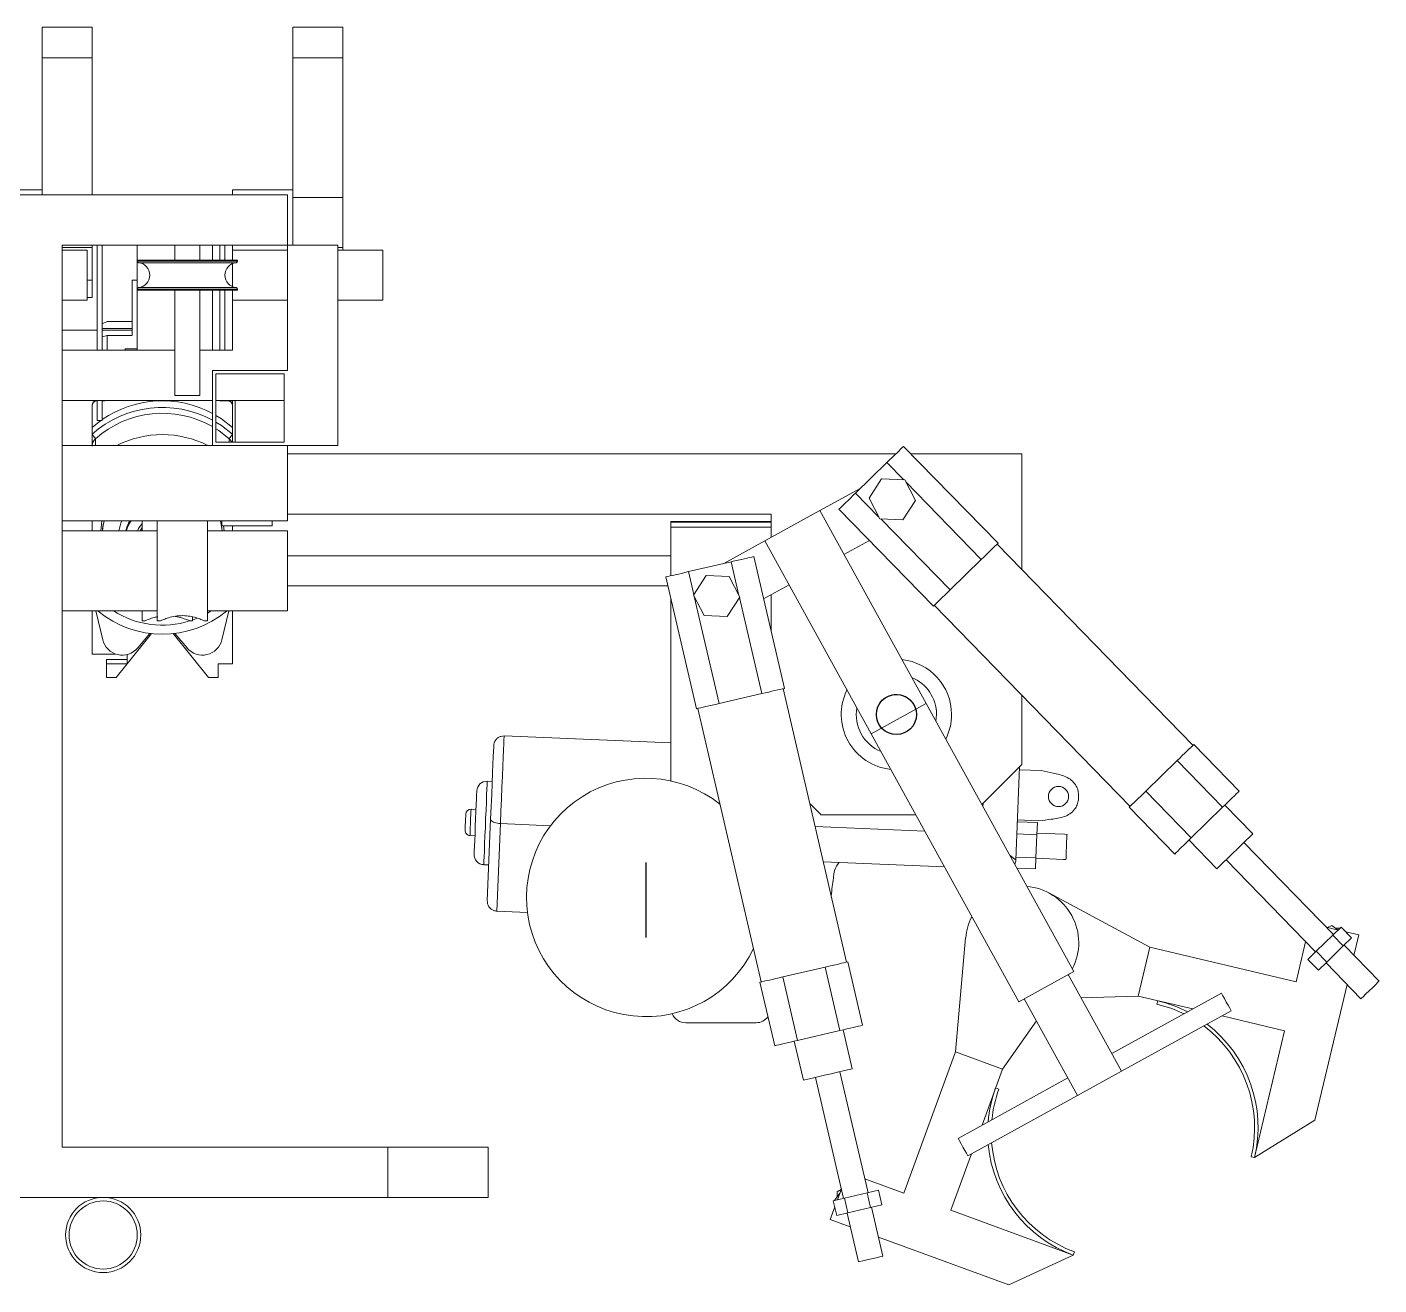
# Model space of a CAD drawing. Header units: millimetres. Extents: x 174 to 988, y 116 to 750.
# Drawn here: x 331.6 to 466.4, y 215.5 to 340.9 of the extents above; entities that cross this region are included whole.
import ezdxf

# ---------------------------------------------------------------- set-up
doc = ezdxf.new("R2010")
doc.units = ezdxf.units.MM
doc.linetypes.add('CENTERX2', pattern=[20.32, 12.7, -2.54, 2.54, -2.54])

msp = doc.modelspace()

# ---------------------------------------------------------------- linework, layer by layer
at = {"color": 7, "linetype": 'Continuous', "lineweight": 15}
for p, q in [((338.08, 340.94), (333.08, 340.94)), ((363.08, 340.94), (358.08, 340.94)), ((338.08, 337.86), (333.08, 337.86)), ((333.08, 337.86), (333.08, 324.69)), ((338.08, 337.86), (338.08, 324.19)), ((363.08, 337.86), (358.08, 337.86)), ((358.08, 337.86), (358.08, 324.69)), ((363.08, 337.86), (363.08, 323.94)), ((272.58, 324.19), (357.58, 324.19)), ((333.08, 324.69), (327.08, 324.69)), ((333.08, 324.19), (333.08, 324.69)), ((358.08, 324.69), (352.08, 324.69)), ((352.08, 324.69), (352.08, 324.19)), ((357.58, 319.19), (357.58, 324.19)), ((358.08, 319.19), (358.08, 324.69)), ((363.08, 323.94), (358.08, 323.94)), ((363.08, 323.94), (363.08, 318.94)), ((335.08, 319.19), (357.58, 319.19)), ((335.08, 229.19), (335.08, 319.19)), ((338.08, 318.94), (335.08, 318.94)), ((337.58, 318.69), (335.08, 318.69)), ((337.58, 318.69), (337.58, 313.69)), ((338.08, 319.19), (338.08, 318.94)), ((338.08, 318.94), (338.08, 315.67)), ((338.58, 308.69), (338.58, 319.19)), ((339.08, 308.69), (339.08, 319.19)), ((342.58, 319.19), (342.58, 317.69)), ((346.33, 319.19), (346.33, 317.69)), ((348.83, 317.69), (348.83, 319.19)), ((350.08, 319.19), (350.08, 317.69)), ((350.83, 319.19), (350.83, 317.69)), ((352.08, 319.19), (352.08, 318.69)), ((352.08, 318.69), (357.58, 318.69)), ((352.08, 318.69), (352.08, 317.69)), ((357.58, 319.19), (362.58, 319.19)), ((357.58, 306.69), (357.58, 319.19)), ((362.58, 299.19), (362.58, 319.19)), ((363.08, 318.94), (362.58, 318.94)), ((367.08, 318.69), (362.58, 318.69)), ((363.08, 318.94), (363.08, 318.69)), ((367.08, 318.69), (367.08, 313.69)), ((342.58, 317.69), (342.58, 317.58)), ((342.58, 317.69), (347.58, 317.69)), ((342.58, 317.58), (342.58, 314.79)), ((347.58, 317.69), (352.58, 317.69)), ((352.08, 317.33), (352.08, 315.04)), ((352.58, 317.58), (352.58, 317.69)), ((338.08, 315.67), (337.58, 315.67)), ((338.08, 313.96), (338.08, 315.67)), ((342.58, 315.69), (342.08, 315.69)), ((342.08, 310.16), (342.08, 315.69)), ((342.58, 314.79), (342.58, 314.69)), ((342.58, 314.69), (347.58, 314.69)), ((342.58, 314.69), (342.58, 308.69)), ((346.33, 314.69), (346.33, 304.19)), ((347.58, 314.69), (352.58, 314.69)), ((348.83, 304.19), (348.83, 314.69)), ((350.08, 314.69), (350.08, 308.69)), ((350.83, 314.69), (350.83, 308.69)), ((352.08, 314.69), (352.08, 313.69)), ((352.58, 314.69), (352.58, 314.79)), ((337.58, 313.69), (335.08, 313.69)), ((338.08, 313.96), (337.58, 313.96)), ((357.58, 313.69), (352.08, 313.69)), ((352.08, 308.69), (352.08, 313.69)), ((367.08, 313.69), (362.58, 313.69)), ((339.58, 311.55), (339.08, 311.32)), ((342.08, 311.55), (339.58, 311.55)), ((338.58, 310.69), (335.08, 310.69)), ((342.08, 310.87), (339.08, 310.87)), ((342.08, 310.69), (339.08, 310.69)), ((339.08, 310.03), (339.58, 310.16)), ((342.08, 310.16), (339.58, 310.16)), ((339.58, 310.16), (339.58, 308.69)), ((341.32, 308.69), (341.37, 308.82)), ((341.37, 308.82), (341.37, 308.69)), ((341.37, 308.82), (342.58, 308.82)), ((346.33, 308.69), (335.08, 308.69)), ((352.08, 308.69), (348.83, 308.69)), ((350.08, 299.19), (350.08, 306.69)), ((350.08, 306.69), (357.58, 306.69)), ((350.43, 306.34), (357.23, 306.34)), ((350.43, 299.54), (350.43, 306.34)), ((357.23, 306.34), (357.23, 299.54)), ((350.08, 303.69), (335.08, 303.69)), ((338.58, 301.69), (338.58, 303.65)), ((339.08, 303.7), (339.08, 301.69)), ((339.26, 303.65), (339.08, 303.65)), ((348.83, 304.19), (346.33, 304.19)), ((357.23, 303.69), (350.43, 303.69)), ((350.91, 303.65), (351.58, 303.65)), ((352.08, 303.69), (352.08, 300.41)), ((352.33, 303.69), (352.33, 299.54)), ((338.08, 303.15), (338.08, 303.2)), ((338.08, 303.2), (338.08, 301.52)), ((338.08, 300.99), (338.08, 303.15)), ((352.08, 303.2), (352.08, 303.15)), ((352.08, 300.99), (352.08, 303.2)), ((352.08, 300.99), (352.08, 303.15)), ((338.08, 301.81), (338.08, 301.81)), ((338.08, 301.52), (338.08, 301.81)), ((338.08, 300.99), (338.96, 301.69)), ((338.08, 300.99), (338.08, 301.52)), ((338.08, 301.52), (338.08, 301.52)), ((338.08, 300.42), (338.08, 301.52)), ((338.08, 300.33), (338.08, 300.99)), ((339.08, 301.69), (338.58, 301.69)), ((352.08, 300.33), (352.08, 300.99)), ((357.23, 299.54), (350.43, 299.54)), ((350.08, 299.19), (335.08, 299.19)), ((350.08, 299.19), (362.58, 299.19)), ((357.58, 299.19), (357.58, 291.69)), ((357.58, 298.36), (418.24, 298.36)), ((428.44, 289.44), (419.02, 299.11)), ((419.76, 298.36), (430.8, 298.36)), ((430.8, 286.84), (430.8, 298.36)), ((414.23, 294.45), (417.36, 297.5)), ((419.03, 295.78), (417.36, 297.5)), ((416.83, 295.88), (415.58, 293.93)), ((419.13, 295.77), (416.83, 295.88)), ((420.19, 293.72), (419.13, 295.77)), ((426.77, 287.82), (419.24, 295.56)), ((414.74, 294.94), (410.66, 292.7)), ((416.53, 292.09), (414.23, 294.45)), ((410.66, 292.7), (405.19, 289.68)), ((421.26, 273.45), (410.66, 292.7)), ((421.99, 283.16), (412.57, 292.84)), ((415.58, 293.93), (416.64, 291.88)), ((418.95, 291.77), (420.19, 293.72)), ((357.58, 291.69), (335.08, 291.69)), ((338.08, 290.69), (338.08, 291.69)), ((338.08, 290.69), (338.08, 291.69)), ((338.08, 290.69), (338.08, 291.69)), ((343.08, 291.69), (343.08, 290.69)), ((344.58, 291.69), (344.58, 286.69)), ((349.58, 291.69), (349.58, 286.69)), ((351.05, 290.69), (350.88, 291.69)), ((351.03, 291.19), (351.03, 291.69)), ((356.03, 291.19), (356.03, 291.69)), ((357.58, 292.36), (405.8, 292.36)), ((395.8, 291.61), (398.3, 291.61)), ((395.8, 291.55), (395.8, 291.61)), ((395.8, 291.05), (395.8, 291.55)), ((395.8, 291.55), (405.8, 291.55)), ((398.3, 291.61), (405.8, 291.61)), ((405.8, 291.55), (405.8, 292.36)), ((405.8, 291.05), (405.8, 291.55)), ((416.64, 291.88), (418.95, 291.77)), ((423.65, 284.78), (416.74, 291.88)), ((344.58, 290.69), (335.08, 290.69)), ((357.58, 290.69), (349.58, 290.69)), ((356.03, 291.19), (351.03, 291.19)), ((352.08, 291.19), (352.08, 290.69)), ((352.08, 290.69), (352.08, 291.19)), ((352.08, 290.69), (352.08, 291.19)), ((357.58, 290.69), (357.58, 286.69)), ((395.8, 291.05), (405.8, 291.05)), ((395.8, 286.19), (395.8, 291.05)), ((405.8, 290.02), (405.8, 291.05)), ((405.19, 289.68), (401.08, 287.42)), ((415.79, 270.43), (405.19, 289.68)), ((415.61, 289.72), (413.07, 288.32)), ((447.88, 269.29), (428.35, 289.35)), ((395.8, 288.19), (357.58, 288.19)), ((397.57, 286.61), (401.81, 287.59)), ((402.59, 284.23), (401.81, 287.59)), ((407.13, 274.97), (404.07, 288.12)), ((423.65, 284.78), (426.77, 287.82)), ((344.58, 286.69), (344.58, 281.69)), ((349.58, 286.69), (349.58, 281.69)), ((357.58, 286.69), (357.58, 282.69)), ((398.36, 272.93), (395.31, 286.08)), ((398.1, 284.33), (397.57, 286.61)), ((399.31, 286.23), (398.06, 284.28)), ((401.61, 286.12), (399.31, 286.23)), ((402.68, 284.07), (401.61, 286.12)), ((357.58, 285.19), (395.52, 285.19)), ((407.6, 285.3), (405.05, 283.9)), ((395.8, 265.73), (395.8, 283.98)), ((398.06, 284.28), (399.12, 282.23)), ((400.62, 273.46), (398.14, 284.12)), ((401.43, 282.13), (402.68, 284.07)), ((404.87, 274.44), (402.64, 284.02)), ((405.8, 280.71), (405.8, 284.31)), ((422.08, 283.25), (441.61, 263.19)), ((335.08, 282.69), (344.58, 282.69)), ((338.08, 278.39), (338.08, 282.69)), ((339.14, 279.82), (338.45, 282.69)), ((343.08, 282.69), (343.08, 281.69)), ((348.08, 282.07), (348.08, 281.69)), ((349.58, 282.69), (357.58, 282.69)), ((351.03, 279.82), (351.71, 282.69)), ((352.08, 282.69), (352.08, 277.4)), ((399.12, 282.23), (401.43, 282.13)), ((343.08, 281.69), (343.33, 281.69)), ((344.58, 281.69), (344.86, 281.69)), ((347.81, 281.69), (348.08, 281.69)), ((349.33, 281.69), (349.58, 281.69)), ((344.01, 280.43), (341.58, 277.43)), ((342.63, 279), (343.83, 280.45)), ((349.7, 276.05), (346.15, 280.43)), ((347.54, 279), (346.34, 280.45)), ((338.08, 278.39), (340.42, 278.39)), ((341.56, 277.85), (339.5, 277.85)), ((339.5, 277.85), (339.5, 277.4)), ((341.56, 277.85), (341.56, 277.4)), ((341.58, 277.43), (341.58, 278.34)), ((339.5, 277.4), (341.56, 277.4)), ((339.5, 276.05), (339.5, 277.4)), ((341.56, 277.4), (340.47, 276.05)), ((352.08, 277.4), (350.66, 277.4)), ((350.66, 277.4), (350.66, 276.05)), ((340.47, 276.05), (339.5, 276.05)), ((350.66, 276.05), (349.7, 276.05)), ((400.62, 273.46), (404.87, 274.44)), ((413.34, 247.66), (407.01, 274.94)), ((430.8, 267.36), (430.8, 274.3)), ((398.48, 272.96), (404.82, 245.68)), ((415.79, 270.43), (421.26, 273.45)), ((435.99, 246.71), (421.26, 273.45)), ((416.54, 271.39), (416.82, 271)), ((422.3, 272.36), (422.24, 271.68)), ((379.17, 270.22), (395.8, 269.53)), ((430.51, 243.7), (415.79, 270.43)), ((452.5, 264.72), (447.97, 269.38)), ((426.81, 263.37), (430.8, 267.36)), ((430.59, 267.15), (430.21, 257.86)), ((443.18, 264.72), (446.31, 267.76)), ((450.84, 263.1), (446.31, 267.76)), ((377.99, 265.68), (377.49, 265.7)), ((432.73, 266.76), (430.58, 266.85)), ((436.48, 264.35), (436.46, 263.86)), ((447.72, 260.06), (443.18, 264.72)), ((409.67, 263.49), (410.8, 262.36)), ((446.06, 258.44), (441.52, 263.1)), ((447.72, 260.06), (450.84, 263.1)), ((453.86, 260.46), (451.07, 263.33)), ((376.37, 262.89), (375.87, 262.91)), ((377.49, 253.78), (377.83, 261.92)), ((410.8, 262.36), (420.24, 262.36)), ((432.36, 261.58), (430.36, 261.66)), ((432.52, 261.76), (430.37, 261.85)), ((375.76, 260.29), (376.26, 260.27)), ((378.81, 261.48), (378.45, 252.73)), ((378.81, 261.48), (383.8, 261.27)), ((432.31, 260.36), (430.31, 260.44)), ((432.31, 260.36), (432.22, 258.06)), ((432.36, 261.58), (432.31, 260.36)), ((435.07, 260.41), (432.32, 260.52)), ((435.32, 260.4), (435.07, 260.41)), ((447.49, 259.84), (450.28, 256.97)), ((461.9, 250.41), (452.97, 259.59)), ((423.11, 257.15), (411.02, 257.65)), ((432.22, 258.06), (430.22, 258.14)), ((432.22, 258.06), (432.17, 256.97)), ((432.22, 258.02), (434.96, 257.91)), ((434.96, 257.91), (435.21, 257.9)), ((451.18, 257.85), (460.11, 248.67)), ((377.14, 257.38), (377.64, 257.36)), ((432.17, 256.97), (430.3, 257.04)), ((433.51, 254.56), (443.58, 249.14)), ((378.45, 252.73), (381.5, 252.61)), ((462.36, 250.86), (461.2, 251.14)), ((461.31, 251.11), (461.72, 251.31)), ((461.72, 251.31), (462.36, 250.86)), ((461.83, 250.35), (462.66, 251.15)), ((462.57, 251.06), (462.1, 251.04)), ((462.66, 251.15), (463.71, 250.08)), ((425.21, 250.09), (424.2, 238.7)), ((458.18, 245.69), (459.12, 249.69)), ((460.18, 248.74), (461.83, 250.35)), ((461.83, 250.35), (462.88, 249.27)), ((462.88, 249.27), (463.71, 250.08)), ((464.42, 250.37), (463.12, 250.68)), ((463.94, 248.32), (464.42, 250.37)), ((443.58, 249.14), (442.43, 244.27)), ((443.58, 249.14), (458.18, 245.69)), ((459.35, 247.93), (460.18, 248.74)), ((460.18, 248.74), (461.23, 247.66)), ((461.23, 247.66), (462.88, 249.27)), ((466.44, 245.76), (462.95, 249.34)), ((406.96, 246.18), (411.2, 247.17)), ((412.67, 240.84), (411.2, 247.17)), ((414.93, 241.36), (413.46, 247.69)), ((459.35, 247.93), (460.4, 246.86)), ((460.4, 246.86), (461.23, 247.66)), ((461.16, 247.59), (464.64, 244.01)), ((406.17, 239.32), (404.69, 245.66)), ((408.43, 239.85), (406.96, 246.18)), ((430.51, 243.7), (435.99, 246.71)), ((435.44, 246.41), (440.75, 236.78)), ((435.46, 246.34), (435.55, 246.47)), ((460.05, 231.88), (463.26, 245.44)), ((442.43, 244.27), (436.71, 244.11)), ((450.73, 244.56), (439.78, 238.53)), ((447.88, 242.99), (442.43, 244.27)), ((431.06, 244), (436.37, 234.36)), ((440.75, 236.78), (451.7, 242.81)), ((444.29, 243.47), (444.37, 243.81)), ((397.3, 241.61), (404.3, 241.61)), ((428.89, 236.99), (432.27, 241.8)), ((457.02, 240.82), (450.78, 242.3)), ((408.43, 239.85), (412.67, 240.84)), ((413.89, 237.01), (412.98, 240.91)), ((454.03, 228.17), (457.02, 240.82)), ((408.11, 239.78), (409.02, 235.88)), ((424.2, 238.7), (419.04, 224.62)), ((424.2, 238.7), (428.89, 236.99)), ((410.24, 236.16), (413.04, 224.09)), ((415.47, 224.66), (412.67, 236.73)), ((435.4, 236.12), (424.45, 230.08)), ((426.85, 231.4), (428.89, 236.99)), ((440.75, 236.78), (436.37, 234.36)), ((428.53, 234.99), (428.2, 235.11)), ((425.42, 228.33), (436.37, 234.36)), ((454.03, 228.17), (460.05, 231.88)), ((367.58, 229.19), (335.08, 229.19)), ((367.58, 229.19), (367.58, 224.19)), ((377.58, 229.19), (367.58, 229.19)), ((377.58, 229.19), (377.58, 224.19)), ((423.74, 222.9), (425.8, 228.54)), ((454.03, 228.17), (453.69, 228.25)), ((419.04, 224.62), (415.15, 226.04)), ((367.58, 224.19), (262.58, 224.19)), ((377.58, 224.19), (367.58, 224.19)), ((413.13, 224.11), (412.01, 223.85)), ((412.13, 223.88), (412.64, 224.59)), ((412.78, 224.98), (412.39, 224.73)), ((412.39, 224.73), (412.4, 224.26)), ((412.41, 223.94), (412.81, 225.06)), ((415.38, 224.64), (413.13, 224.11)), ((413.47, 222.65), (413.13, 224.11)), ((416.51, 224.9), (415.38, 224.64)), ((415.72, 223.17), (415.38, 224.64)), ((416.85, 223.44), (416.51, 224.9)), ((411.69, 221.98), (412.15, 223.24)), ((412.35, 222.39), (412.01, 223.85)), ((413.47, 222.65), (412.35, 222.39)), ((413.38, 222.63), (414.51, 217.76)), ((415.72, 223.17), (413.47, 222.65)), ((416.85, 223.44), (415.72, 223.17)), ((416.94, 218.33), (415.81, 223.2)), ((435.95, 218.43), (423.74, 222.9)), ((413.7, 221.25), (411.69, 221.98)), ((429.53, 215.46), (416.5, 220.22)), ((435.95, 218.43), (436.07, 218.76)), ((416.89, 218.31), (416.94, 218.33)), ((435.95, 218.43), (429.53, 215.46))]:
    msp.add_line(p, q, dxfattribs=at)
at = {"color": 8, "linetype": 'Continuous', "lineweight": 15}
for p, q in [((351.33, 317.69), (351.33, 319.19)), ((342.58, 317.58), (347.58, 317.58)), ((342.72, 317.43), (347.58, 317.43)), ((347.58, 317.58), (352.58, 317.58)), ((347.58, 317.43), (352.45, 317.43)), ((342.58, 314.79), (347.58, 314.79)), ((342.72, 314.94), (347.58, 314.94)), ((347.58, 314.94), (352.45, 314.94)), ((347.58, 314.79), (352.58, 314.79)), ((351.33, 308.69), (351.33, 314.69)), ((339.26, 303.65), (339.26, 303.69)), ((350.91, 303.69), (350.91, 303.65)), ((351.58, 303.65), (351.58, 303.69)), ((338.42, 299.87), (338.42, 299.19)), ((351.75, 299.54), (351.75, 299.87)), ((338.96, 290.69), (339.06, 291.69)), ((342.87, 290.69), (343.08, 291.03)), ((351.19, 291.19), (351.26, 290.69)), ((348.08, 281.78), (348.56, 281.97)), ((349.58, 282.47), (349.94, 282.69)), ((426.92, 263.17), (426.94, 263.5)), ((410.2, 261.18), (421.13, 260.73))]:
    msp.add_line(p, q, dxfattribs=at)
at = {"color": 7, "linetype": 'CENTERX2'}
msp.add_line((393.3, 257.61), (393.3, 250.11), dxfattribs=at)
at = {"color": 7, "linetype": 'Continuous', "lineweight": 15, "flags": 128}
for points in [[(350.43, 302.19), (350.99, 301.84), (352.08, 300.99)], [(338.08, 300.99), (338.08, 300.99), (338.08, 300.99), (338.08, 300.99), (338.08, 300.99), (338.08, 300.99), (338.08, 300.99), (338.08, 300.99), (338.08, 300.99)], [(350.43, 301.53), (350.99, 301.18), (352.08, 300.33)], [(350.43, 300.86), (350.71, 300.69), (351.75, 299.87)], [(352.08, 300.99), (352.08, 300.99), (352.08, 300.99), (352.08, 300.99), (352.08, 300.99), (352.08, 300.99), (352.08, 300.99), (352.08, 300.99), (352.08, 300.99)], [(419.02, 299.11), (418.88, 298.98), (418.71, 298.82), (418.53, 298.64), (418.33, 298.44), (418.11, 298.23), (417.87, 298), (417.62, 297.75), (417.36, 297.5)], [(414.23, 294.45), (413.97, 294.2), (413.72, 293.95), (413.48, 293.72), (413.26, 293.51), (413.06, 293.31), (412.88, 293.13), (412.71, 292.97), (412.57, 292.84)], [(339.11, 290.69), (339.18, 291.21), (339.28, 291.69)], [(341.82, 291.69), (341.53, 291.04), (341.43, 290.69)], [(350.89, 291.69), (350.99, 291.21), (351.06, 290.69)], [(428.44, 289.44), (428.3, 289.3), (428.13, 289.14), (427.95, 288.97), (427.75, 288.77), (427.53, 288.55), (427.29, 288.32), (427.04, 288.08), (426.77, 287.82)], [(404.07, 288.12), (403.88, 288.07), (403.66, 288.02), (403.41, 287.96), (403.13, 287.9), (402.84, 287.83), (402.51, 287.75), (402.17, 287.68), (401.81, 287.59)], [(397.57, 286.61), (397.21, 286.52), (396.87, 286.44), (396.55, 286.37), (396.25, 286.3), (395.97, 286.23), (395.72, 286.18), (395.5, 286.13), (395.31, 286.08)], [(423.65, 284.78), (423.39, 284.53), (423.14, 284.28), (422.9, 284.05), (422.68, 283.84), (422.48, 283.64), (422.29, 283.46), (422.13, 283.3), (421.99, 283.16)], [(407.13, 274.97), (406.94, 274.92), (406.71, 274.87), (406.46, 274.81), (406.19, 274.75), (405.89, 274.68), (405.57, 274.6), (405.23, 274.52), (404.87, 274.44)], [(400.62, 273.46), (400.26, 273.37), (399.92, 273.29), (399.6, 273.22), (399.3, 273.15), (399.03, 273.08), (398.78, 273.03), (398.55, 272.98), (398.36, 272.93)], [(379.17, 270.22), (379.17, 270.13), (379.16, 269.86), (379.14, 269.43), (379.12, 268.83), (379.09, 268.08), (379.05, 267.2), (379.01, 266.2), (378.96, 265.11), (378.91, 263.94), (378.86, 262.72), (378.81, 261.48)], [(377.83, 261.92), (377.88, 263.17), (377.93, 264.38), (377.98, 265.5), (378.02, 266.53), (378.06, 267.42), (378.09, 268.15), (378.11, 268.71), (378.13, 269.08), (378.13, 269.25)], [(447.97, 269.38), (447.83, 269.24), (447.67, 269.08), (447.48, 268.9), (447.28, 268.71), (447.06, 268.49), (446.82, 268.26), (446.57, 268.02), (446.31, 267.76)], [(376.18, 258.42), (376.19, 258.51), (376.2, 258.78), (376.22, 259.21), (376.24, 259.78), (376.27, 260.46), (376.3, 261.2), (376.33, 261.96), (376.36, 262.7), (376.39, 263.37), (376.41, 263.95), (376.43, 264.38), (376.44, 264.65), (376.45, 264.74), (376.45, 264.74)], [(443.18, 264.72), (442.92, 264.46), (442.67, 264.22), (442.43, 263.99), (442.21, 263.77), (442.01, 263.58), (441.83, 263.4), (441.66, 263.24), (441.52, 263.1)], [(452.5, 264.72), (452.36, 264.59), (452.2, 264.43), (452.02, 264.25), (451.81, 264.05), (451.59, 263.84), (451.36, 263.61), (451.11, 263.36), (450.84, 263.1)], [(375.28, 260.81), (375.29, 260.87), (375.29, 261.05), (375.3, 261.31), (375.32, 261.62), (375.33, 261.93), (375.34, 262.19), (375.35, 262.37), (375.35, 262.43), (375.35, 262.43)], [(435.32, 260.4), (435.31, 260.28), (435.3, 260.01), (435.28, 259.61), (435.27, 259.15), (435.25, 258.69), (435.23, 258.29), (435.22, 258.01), (435.21, 257.9)], [(453.86, 260.46), (453.86, 260.46), (453.76, 260.36), (453.53, 260.14), (453.2, 259.82), (452.78, 259.41), (452.31, 258.96), (451.83, 258.48), (451.36, 258.02), (450.94, 257.62), (450.61, 257.29), (450.38, 257.07), (450.28, 256.98), (450.28, 256.97)], [(447.72, 260.06), (447.46, 259.81), (447.2, 259.56), (446.97, 259.33), (446.75, 259.12), (446.54, 258.92), (446.36, 258.74), (446.2, 258.58), (446.06, 258.44)], [(413.46, 247.69), (413.27, 247.65), (413.05, 247.6), (412.8, 247.54), (412.52, 247.47), (412.22, 247.4), (411.9, 247.33), (411.56, 247.25), (411.2, 247.17)], [(406.96, 246.18), (406.6, 246.1), (406.26, 246.02), (405.93, 245.94), (405.63, 245.87), (405.36, 245.81), (405.11, 245.75), (404.89, 245.7), (404.69, 245.66)], [(464.64, 244.01), (464.69, 244.05), (464.85, 244.21), (465.12, 244.48), (465.46, 244.81), (465.81, 245.14), (466.11, 245.44), (466.33, 245.66), (466.43, 245.75), (466.44, 245.76)], [(450.73, 244.56), (450.77, 244.49), (450.87, 244.3), (451.03, 244.02), (451.21, 243.68), (451.4, 243.35), (451.56, 243.06), (451.66, 242.87), (451.7, 242.81), (451.7, 242.81)], [(444.29, 243.47), (445.76, 243.03), (446.99, 242.5)], [(414.93, 241.36), (414.74, 241.32), (414.52, 241.26), (414.27, 241.21), (413.99, 241.14), (413.69, 241.07), (413.37, 241), (413.03, 240.92), (412.67, 240.84)], [(408.43, 239.85), (408.07, 239.77), (407.73, 239.69), (407.4, 239.61), (407.1, 239.54), (406.83, 239.48), (406.58, 239.42), (406.36, 239.37), (406.17, 239.32)], [(413.89, 237.01), (413.88, 237.01), (413.75, 236.98), (413.44, 236.91), (412.99, 236.8), (412.42, 236.67), (411.79, 236.52), (411.12, 236.37), (410.48, 236.22), (409.92, 236.09), (409.46, 235.98), (409.16, 235.91), (409.02, 235.88), (409.02, 235.88)], [(424.45, 230.08), (424.49, 230.02), (424.6, 229.83), (424.75, 229.54), (424.94, 229.21), (425.12, 228.87), (425.28, 228.59), (425.38, 228.4), (425.42, 228.33), (425.42, 228.33)], [(414.51, 217.76), (414.51, 217.76), (414.64, 217.79), (414.94, 217.86), (415.35, 217.96), (415.83, 218.07), (416.28, 218.17), (416.65, 218.26), (416.89, 218.31)]]:
    msp.add_lwpolyline(points, dxfattribs=at)
at = {"color": 8, "linetype": 'Continuous', "lineweight": 15, "flags": 128}
for points in [[(343.08, 291.41), (342.7, 290.9), (342.59, 290.69)], [(377.49, 265.7), (377.48, 265.61), (377.47, 265.34), (377.45, 264.9), (377.43, 264.32), (377.4, 263.62), (377.37, 262.82), (377.33, 261.97), (377.3, 261.1), (377.26, 260.25), (377.23, 259.46), (377.2, 258.75), (377.18, 258.17), (377.16, 257.74), (377.15, 257.47), (377.14, 257.38)], [(375.87, 262.91), (375.87, 262.89), (375.86, 262.71), (375.85, 262.39), (375.83, 261.96), (375.81, 261.48), (375.79, 261.02), (375.78, 260.63), (375.77, 260.38), (375.76, 260.29)], [(429.58, 258.34), (429.64, 258.3), (429.95, 258.06), (430.14, 257.91), (430.21, 257.86)]]:
    msp.add_lwpolyline(points, dxfattribs=at)
at = {"color": 7, "linetype": 'Continuous'}
msp.add_circle((418.3, 272.36), 2, dxfattribs=at)
at = {"color": 7, "linetype": 'Continuous', "lineweight": 15}
for centre, radius in [((434.47, 264.18), 1.01), ((339.18, 220.44), 3.75), ((339.18, 220.44), 3.4)]:
    msp.add_circle(centre, radius, dxfattribs=at)
for centre, radius, start, end in [((342.73, 317.58), 0.15, 180, 263.8494), ((342.58, 316.19), 1.25, 276.1506, 83.8494), ((352.58, 316.19), 1.25, 96.1506, 263.8494), ((352.43, 317.58), 0.15, 276.1506, 0), ((342.73, 314.79), 0.15, 96.1506, 180), ((352.43, 314.79), 0.15, 0, 83.8494), ((338.58, 303.2), 0.498, 102.5526, 179.8747), ((338.58, 303.15), 0.499, 89.8596, 179.8537), ((345.08, 293.11), 10.54, 61.6867, 124.6948), ((339.26, 304.15), 0.502, 269.9985, 292.2402), ((350.91, 304.15), 0.502, 247.7598, 270.0015), ((351.58, 303.15), 0.499, 0.1454, 90.1413), ((351.59, 303.2), 0.498, 0.0912, 77.4816), ((345.08, 292.45), 10.54, 61.6819, 131.6263), ((345.08, 292.37), 10.04, 60.1258, 131.6267), ((340.02, 301.4), 2.21, 208.7889, 223.4631), ((339.08, 299.13), 0.993, 131.6317, 176.8663), ((345.08, 290.24), 10.04, 63.0418, 116.9582), ((350.14, 301.4), 2.21, 316.5341, 331.2139), ((351.09, 299.13), 0.995, 24.0487, 48.3429), ((345.06, 289.63), 3.72, 146.4773, 163.5198), ((345.08, 290.41), 10.04, 230.3287, 309.6713), ((341.08, 280.28), 2, 193.306, 320.4368), ((349.08, 280.28), 2, 219.5632, 346.694), ((418.3, 272.36), 5.5, 0, 84.2215), ((418.3, 272.36), 4, 0, 67.4699), ((418.3, 272.36), 5.5, 153.4686, 264.2215), ((418.3, 272.36), 2, 15.0999, 208.8451), ((418.3, 272.36), 4, 170.2202, 247.4699), ((418.3, 272.36), 5.5, 333.4686, 0), ((377.44, 264.7), 1, 87.6385, 177.6385), ((393.3, 254.11), 11.89, 51.4781, 334.6696), ((375.85, 262.41), 0.5, 87.6385, 177.6385), ((375.78, 260.79), 0.5, 177.6385, 267.6385), ((435.08, 260.41), 0.0103, 172.7221, 182.3416), ((377.18, 258.38), 1, 177.6385, 267.6385), ((429.21, 257.9), 1, 331.7158, 357.6385), ((434.95, 257.91), 0.0103, 352.6951, 2.3686), ((430.84, 249.58), 5.65, 332.4494, 85.2407), ((430.84, 249.58), 5.65, 152.4494, 174.8858), ((441.38, 231.16), 13, 62.5937, 76.6917), ((397.3, 243.11), 1.5, 203.4479, 270), ((404.3, 243.11), 1.5, 270, 323.1633), ((441.38, 231.16), 13, 346.6917, 52.5298), ((441.38, 231.16), 12.65, 346.6917, 53.227), ((440.41, 230.64), 13, 159.9043, 175.1521), ((440.41, 230.64), 12.65, 159.9043, 174.0885), ((440.41, 230.64), 13, 185.2109, 249.9043), ((440.41, 230.64), 12.65, 184.5153, 249.9043)]:
    msp.add_arc(centre, radius, start, end, dxfattribs=at)
at = {"color": 8, "linetype": 'Continuous', "lineweight": 15}
for centre, radius, start, end in [((345.05, 289.94), 4.36, 156.4251, 170.1877), ((345.08, 290.31), 9.04, 237.5097, 287.7035)]:
    msp.add_arc(centre, radius, start, end, dxfattribs=at)
at = {"color": 7, "linetype": 'Continuous', "lineweight": 15}
for points, knots in [([(333.08, 340.94), (333.08, 340.85), (333.08, 340.7), (333.08, 339.98), (333.08, 339.02), (333.08, 338.24), (333.08, 337.86)], [0, 0, 0, 0, 0.3224228, 0.6020333, 0.8032842, 1, 1, 1, 1]), ([(338.08, 340.94), (338.08, 340.85), (338.08, 340.7), (338.08, 339.98), (338.08, 339.02), (338.08, 338.24), (338.08, 337.86)], [0, 0, 0, 0, 0.3224228, 0.6020333, 0.8032842, 1, 1, 1, 1]), ([(358.08, 340.94), (358.08, 340.85), (358.08, 340.7), (358.08, 339.98), (358.08, 339.02), (358.08, 338.24), (358.08, 337.86)], [0, 0, 0, 0, 0.3224228, 0.6020333, 0.8032842, 1, 1, 1, 1]), ([(363.08, 340.94), (363.08, 340.85), (363.08, 340.7), (363.08, 339.98), (363.08, 339.02), (363.08, 338.24), (363.08, 337.86)], [0, 0, 0, 0, 0.3224228, 0.6020333, 0.8032842, 1, 1, 1, 1]), ([(338.08, 299.13), (338.08, 299.3), (338.08, 299.58), (338.08, 299.95), (338.08, 300.19), (338.08, 300.3), (338.08, 300.33), (338.08, 300.33)], [0, 0, 0, 0, 0.320822, 0.527304, 0.734742, 0.922544, 1, 1, 1, 1]), ([(352.08, 300.33), (352.08, 300.31), (352.08, 300.28), (352.08, 300.11), (352.08, 299.89), (352.08, 299.68), (352.08, 299.56), (352.08, 299.54)], [0, 0, 0, 0, 0.225859, 0.451257, 0.685437, 0.944548, 1, 1, 1, 1]), ([(339.29, 291.69), (339.22, 291.43), (339.12, 291.1), (339.12, 290.76), (339.12, 290.69)], [0, 0, 0, 0, 0.778786, 1, 1, 1, 1]), ([(343.33, 281.69), (343.36, 281.7), (343.4, 281.72), (343.75, 281.86), (344.17, 282.02), (344.52, 282.09), (344.63, 282.11)], [0, 0, 0, 0, 0.279021, 0.557492, 0.850447, 1, 1, 1, 1]), ([(344.86, 281.7), (344.86, 281.7), (344.83, 281.68), (345.02, 281.77), (345.41, 281.92), (346, 282.11), (346.74, 282.23), (347.48, 282.22), (348.15, 282.11), (348.73, 281.93), (349.16, 281.76), (349.32, 281.69), (349.33, 281.69), (349.33, 281.69)], [0, 0, 0, 0, 0.039082, 0.136098, 0.236192, 0.344539, 0.455523, 0.5569, 0.651967, 0.753237, 0.863656, 0.972765, 1, 1, 1, 1]), ([(346.37, 282.15), (346.38, 282.15), (346.62, 282.12), (347.04, 281.99), (347.53, 281.82), (347.81, 281.7), (347.81, 281.7), (347.81, 281.7)], [0, 0, 0, 0, 0.015071, 0.268502, 0.547294, 0.834437, 1, 1, 1, 1]), ([(379.17, 270.22), (379.07, 270.21), (378.85, 270.2), (378.56, 270.06), (378.33, 269.84), (378.18, 269.56), (378.14, 269.35), (378.13, 269.25), (378.13, 269.25)], [0, 0, 0, 0, 0.193693, 0.387177, 0.586575, 0.800445, 0.996827, 1, 1, 1, 1]), ([(432.73, 266.76), (433.13, 266.68), (433.96, 266.51), (435.01, 266.28), (435.77, 265.83), (436.17, 265.38), (436.42, 264.87), (436.46, 264.52), (436.48, 264.35)], [0, 0, 0, 0, 0.251517, 0.524515, 0.655828, 0.786322, 0.893353, 1, 1, 1, 1]), ([(432.52, 261.76), (432.93, 261.81), (433.77, 261.91), (434.84, 262.06), (435.63, 262.43), (436.07, 262.86), (436.36, 263.35), (436.43, 263.69), (436.46, 263.86)], [0, 0, 0, 0, 0.2515174, 0.524516, 0.6558276, 0.7863216, 0.8933514, 1, 1, 1, 1]), ([(378.81, 261.48), (378.71, 261.48), (378.5, 261.5), (378.21, 261.58), (377.99, 261.68), (377.86, 261.8), (377.83, 261.88), (377.83, 261.92), (377.83, 261.92)], [0, 0, 0, 0, 0.1936961, 0.3871775, 0.5865768, 0.8004441, 0.9968258, 1, 1, 1, 1]), ([(411.81, 254.27), (411.83, 254.58), (411.89, 255.17), (412.03, 256.02), (412.08, 256.88), (412.4, 257.35), (412.56, 257.58)], [0, 0, 0, 0, 0.272446, 0.515128, 0.757443, 1, 1, 1, 1]), ([(377.49, 253.78), (377.49, 253.78), (377.49, 253.68), (377.51, 253.47), (377.64, 253.18), (377.86, 252.94), (378.14, 252.78), (378.35, 252.75), (378.45, 252.73)], [0, 0, 0, 0, 0.003176, 0.199559, 0.413423, 0.61282, 0.806305, 1, 1, 1, 1])]:
    msp.add_open_spline(points, degree=3, knots=knots, dxfattribs=at)

doc.saveas('drawing.dxf')
